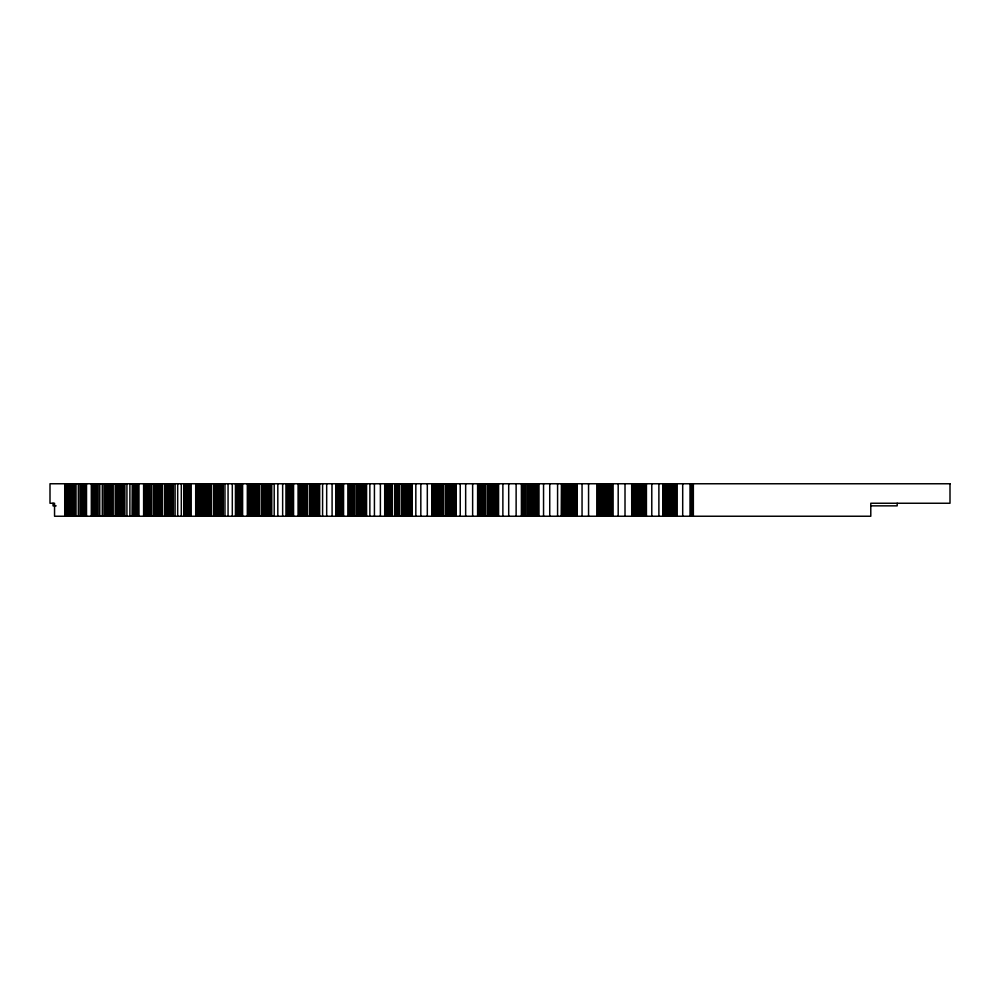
<?xml version="1.0" encoding="UTF-8"?>
<svg xmlns="http://www.w3.org/2000/svg" width="1000" height="1000" viewBox="0 0 1000 1000"><rect width="100%" height="100%" fill="white"/><g stroke="black" fill="none" stroke-linecap="round" stroke-linejoin="round"><path stroke-width="1.5" d="M56.15 505.85L53.038 505.85L53.038 503.25M870.788 505.85L897.188 505.85L897.188 503.25M693.35 483.762L693.35 516.237M692.75 483.762L692.75 516.237M692.463 483.762L692.463 516.237M692.212 483.762L692.212 516.237M691.812 483.762L692 516.237M691.675 483.762L691.675 516.237M691.462 483.762L691.5 516.237M690.025 483.762L690.025 516.237M682.7 483.762L682.7 516.237M677.125 483.762L677.125 516.237M676.325 483.762L676.325 516.237M675.837 483.762L675.837 516.237M675.325 483.762L675.325 516.237M674.8 483.762L674.8 516.237M674.262 483.762L674.262 516.237M673.725 483.762L673.725 516.237M673.175 483.762L673.175 516.237M672.625 483.762L672.625 516.237M672.062 483.762L672.062 516.237M671.513 483.762L671.513 516.237M670.962 483.762L670.962 516.237M670.425 483.762L670.425 516.237M669.9 483.762L669.9 516.237M669.375 483.762L669.375 516.237M668.863 483.762L668.863 516.237M668.375 483.762L668.375 516.237M667.913 483.762L667.913 516.237M667.463 483.762L667.463 516.237M667.038 483.762L667.038 516.237M666.637 483.762L666.637 516.237M666.263 483.762L666.263 516.237M665.913 483.762L665.913 516.237M664.587 483.762L664.587 516.237M664.262 483.762L664.262 516.237M663.988 483.762L663.988 516.237M663.737 483.762L663.737 516.237M663.512 483.762L663.512 516.237M663.375 483.762L663.337 516.237M663.225 483.762L663.1 516.237M663.025 483.762L662.975 516.237M658.888 483.762L658.888 516.237M651.787 483.762L651.787 516.237M646.425 483.762L646.425 516.237M645.65 483.762L645.65 516.237M645.175 483.762L645.175 516.237M644.688 483.762L644.688 516.237M644.175 483.762L644.175 516.237M643.65 483.762L643.65 516.237M643.125 483.762L643.125 516.237M642.575 483.762L642.575 516.237M642.025 483.762L642.025 516.237M641.475 483.762L641.475 516.237M640.925 483.762L640.925 516.237M640.375 483.762L640.375 516.237M639.825 483.762L639.825 516.237M639.275 483.762L639.275 516.237M638.75 483.762L638.75 516.237M638.225 483.762L638.225 516.237M637.725 483.762L637.725 516.237M637.238 483.762L637.238 516.237M636.763 483.762L636.763 516.237M636.312 483.762L636.312 516.237M635.887 483.762L635.887 516.237M635.487 483.762L635.487 516.237M635.112 483.762L635.112 516.237M633.663 483.762L633.663 516.237M633.312 483.762L633.312 516.237M633 483.762L633 516.237M632.712 483.762L632.712 516.237M632.463 483.762L632.463 516.237M632.275 483.762L632.238 516.237M632.062 483.762L632.087 516.237M631.938 483.762L631.825 516.237M631.7 483.762L631.737 516.237M625.013 483.762L625.013 516.237M618.188 483.762L618.188 516.237M613.05 483.762L613.05 516.237M612.312 483.762L612.312 516.237M611.862 483.762L611.862 516.237M611.388 483.762L611.388 516.237M610.887 483.762L610.887 516.237M610.388 483.762L610.388 516.237M609.862 483.762L609.862 516.237M609.325 483.762L609.325 516.237M608.787 483.762L608.787 516.237M608.237 483.762L608.237 516.237M607.688 483.762L607.688 516.237M607.125 483.762L607.125 516.237M606.575 483.762L606.575 516.237M606.025 483.762L606.025 516.237M605.487 483.762L605.487 516.237M604.95 483.762L604.95 516.237M604.438 483.762L604.438 516.237M603.925 483.762L603.925 516.237M603.438 483.762L603.438 516.237M602.962 483.762L602.962 516.237M602.513 483.762L602.513 516.237M602.087 483.762L602.087 516.237M601.688 483.762L601.688 516.237M600.125 483.762L600.125 516.237M599.75 483.762L599.75 516.237M599.4 483.762L599.4 516.237M599.087 483.762L599.087 516.237M598.8 483.762L598.8 516.237M598.55 483.762L598.55 516.237M598.325 483.762L598.35 516.237M598.15 483.762L598.162 516.237M598.013 516.237L597.888 483.762L597.812 516.237M596.8 483.762L596.8 516.237M588.562 483.762L588.562 516.237M582.05 483.762L582.05 516.237M577.163 483.762L577.163 516.237M576.475 483.762L576.475 516.237M576.038 483.762L576.038 516.237M575.588 483.762L575.588 516.237M575.112 483.762L575.112 516.237M574.612 483.762L574.612 516.237M574.113 483.762L574.113 516.237M573.587 483.762L573.587 516.237M573.05 483.762L573.05 516.237M572.513 483.762L572.513 516.237M571.962 483.762L571.962 516.237M571.413 483.762L571.413 516.237M570.85 483.762L570.85 516.237M570.3 483.762L570.3 516.237M569.75 483.762L569.75 516.237M569.212 483.762L569.212 516.237M568.675 483.762L568.675 516.237M568.162 483.762L568.162 516.237M567.65 483.762L567.65 516.237M567.163 483.762L567.163 516.237M566.688 483.762L566.688 516.237M566.237 483.762L566.237 516.237M565.812 483.762L565.812 516.237M564.138 483.762L564.138 516.237M563.737 483.762L563.737 516.237M563.362 483.762L563.362 516.237M563.013 483.762L563.013 516.237M562.7 483.762L562.7 516.237M562.413 483.762L562.413 516.237M562.15 483.762L562.15 516.237M561.938 483.762L561.938 516.237M561.75 483.762L561.6 516.237M561.425 483.762L561.388 516.237M557.587 483.762L557.587 516.237M549.738 483.762L549.738 516.237M543.55 483.762L543.55 516.237M538.938 483.762L538.938 516.237M538.288 483.762L538.288 516.237M537.888 483.762L537.888 516.237M537.45 483.762L537.45 516.237M537 483.762L537 516.237M536.525 483.762L536.525 516.237M536.038 483.762L536.038 516.237M535.525 483.762L535.525 516.237M535 483.762L535 516.237M534.475 483.762L534.475 516.237M533.925 483.762L533.925 516.237M533.375 483.762L533.375 516.237M532.825 483.762L532.825 516.237M532.275 483.762L532.275 516.237M531.725 483.762L531.725 516.237M531.175 483.762L531.175 516.237M530.625 483.762L530.625 516.237M530.1 483.762L530.1 516.237M529.575 483.762L529.575 516.237M529.075 483.762L529.075 516.237M528.575 483.762L528.575 516.237M528.112 483.762L528.112 516.237M527.65 483.762L527.65 516.237M525.887 483.762L525.887 516.237M525.45 483.762L525.45 516.237M525.05 483.762L525.05 516.237M524.675 483.762L524.675 516.237M524.325 483.762L524.325 516.237M524.012 483.762L524.012 516.237M523.725 483.762L523.725 516.237M523.475 483.762L523.462 516.237M523.35 483.762L523.35 516.237M523.062 483.762L523.075 516.237M522.925 483.762L522.913 516.237M522.8 483.762L522.688 516.237M522.525 483.762L522.525 516.237M522.137 483.762L522.137 516.237M521.763 483.762L521.763 516.237M521.4 483.762L521.4 516.237M516.125 483.762L516.125 516.237M508.7 483.762L508.7 516.237M502.875 483.762L502.875 516.237M498.575 483.762L498.575 516.237M497.962 483.762L497.962 516.237M497.587 483.762L497.587 516.237M497.188 483.762L497.188 516.237M496.75 483.762L496.75 516.237M496.3 483.762L496.3 516.237M495.825 483.762L495.825 516.237M495.337 483.762L495.337 516.237M494.825 483.762L494.825 516.237M494.3 483.762L494.3 516.237M493.775 483.762L493.775 516.237M493.225 483.762L493.225 516.237M492.675 483.762L492.675 516.237M492.125 483.762L492.125 516.237M491.575 483.762L491.575 516.237M491.025 483.762L491.025 516.237M490.475 483.762L490.475 516.237M489.925 483.762L489.925 516.237M489.4 483.762L489.4 516.237M488.875 483.762L488.875 516.237M488.375 483.762L488.375 516.237M487.875 483.762L487.875 516.237M487.4 483.762L487.4 516.237M485.55 483.762L485.55 516.237M485.087 483.762L485.087 516.237M484.663 483.762L484.663 516.237M484.263 483.762L484.263 516.237M483.875 483.762L483.875 516.237M483.537 483.762L483.537 516.237M483.212 483.762L483.212 516.237M482.925 483.762L482.925 516.237M482.675 483.762L482.675 516.237M482.45 483.762L482.45 516.237M482 483.762L481.925 516.237M481.637 483.762L481.637 516.237M481.2 483.762L481.2 516.237M480.763 483.762L480.763 516.237M480.325 483.762L480.325 516.237M479.9 483.762L479.9 516.237M479.487 483.762L479.487 516.237M479.087 483.762L479.087 516.237M478.688 483.762L478.688 516.237M478.312 483.762L478.312 516.237M477.95 483.762L477.95 516.237M477.612 483.762L477.612 516.237M472.638 483.762L472.638 516.237M465.662 483.762L465.662 516.237M460.238 483.762L460.238 516.237M456.25 483.762L456.25 516.237M455.7 483.762L455.7 516.237M455.35 483.762L455.35 516.237M454.963 483.762L454.963 516.237M454.562 483.762L454.562 516.237M454.125 483.762L454.125 516.237M453.675 483.762L453.675 516.237M453.2 483.762L453.2 516.237M452.713 483.762L452.713 516.237M452.2 483.762L452.2 516.237M451.688 483.762L451.688 516.237M451.15 483.762L451.15 516.237M450.613 483.762L450.613 516.237M450.062 483.762L450.062 516.237M449.513 483.762L449.513 516.237M448.95 483.762L448.95 516.237M448.4 483.762L448.4 516.237M447.85 483.762L447.85 516.237M447.312 483.762L447.312 516.237M446.775 483.762L446.775 516.237M446.262 483.762L446.262 516.237M445.75 483.762L445.75 516.237M445.262 483.762L445.262 516.237M443.312 483.762L443.312 516.237M442.837 483.762L442.837 516.237M442.388 483.762L442.388 516.237M441.962 483.762L441.962 516.237M441.55 483.762L441.55 516.237M441.175 483.762L441.175 516.237M440.825 483.762L440.825 516.237M440.513 483.762L440.513 516.237M440.213 483.762L440.213 516.237M439.963 483.762L439.963 516.237M439.738 483.762L439.738 516.237M439.55 483.762L439.55 516.237M439.4 483.762L439.4 516.237M439.288 483.762L439.175 516.237M438.925 483.762L438.925 516.237M438.512 483.762L438.512 516.237M438.075 483.762L438.075 516.237M437.638 483.762L437.638 516.237M437.2 483.762L437.2 516.237M436.763 483.762L436.763 516.237M436.312 483.762L436.312 516.237M435.875 483.762L435.875 516.237M435.438 483.762L435.438 516.237M435.012 483.762L435.012 516.237M434.588 483.762L434.588 516.237M434.162 483.762L434.162 516.237M433.762 483.762L433.762 516.237M433.375 483.762L433.375 516.237M433 483.762L433 516.237M432.638 483.762L432.638 516.237M432.3 483.762L432.3 516.237M431.975 483.762L431.975 516.237M427.312 483.762L427.312 516.237M420.825 483.762L420.825 516.237M415.825 483.762L415.825 516.237M412.175 483.762L412.175 516.237M411.675 483.762L411.675 516.237M411.362 483.762L411.362 516.237M411.012 483.762L411.012 516.237M410.625 483.762L410.625 516.237M410.225 483.762L410.225 516.237M409.8 483.762L409.8 516.237M409.35 483.762L409.35 516.237M408.875 483.762L408.875 516.237M408.375 483.762L408.375 516.237M407.875 483.762L407.875 516.237M407.35 483.762L407.35 516.237M406.812 483.762L406.812 516.237M406.275 483.762L406.275 516.237M405.725 483.762L405.725 516.237M405.175 483.762L405.175 516.237M404.625 483.762L404.625 516.237M404.075 483.762L404.075 516.237M403.525 483.762L403.525 516.237M402.975 483.762L402.975 516.237M402.45 483.762L402.45 516.237M401.925 483.762L401.925 516.237M401.413 483.762L401.413 516.237M399.4 483.762L399.4 516.237M398.913 483.762L398.913 516.237M398.438 483.762L398.438 516.237M397.987 483.762L397.987 516.237M397.55 483.762L397.55 516.237M397.15 483.762L397.15 516.237M396.775 483.762L396.775 516.237M396.413 483.762L396.413 516.237M396.1 483.762L396.1 516.237M395.812 483.762L395.812 516.237M395.55 483.762L395.55 516.237M395.4 483.762L395.4 516.237M395.325 483.762L395.15 516.237M394.988 483.762L394.975 516.237M394.762 483.762L394.762 516.237M392.375 483.762L392.375 516.237M391.962 483.762L391.962 516.237M391.538 483.762L391.538 516.237M391.112 483.762L391.112 516.237M390.675 483.762L390.675 516.237M390.225 483.762L390.225 516.237M389.787 483.762L389.787 516.237M389.35 483.762L389.35 516.237M388.9 483.762L388.9 516.237M388.462 483.762L388.462 516.237M388.038 483.762L388.038 516.237M387.612 483.762L387.612 516.237M387.2 483.762L387.2 516.237M386.8 483.762L386.8 516.237M386.4 483.762L386.4 516.237M386.025 483.762L386.025 516.237M385.675 483.762L385.675 516.237M385.337 483.762L385.337 516.237M385.012 483.762L385.012 516.237M384.712 483.762L384.712 516.237M380.387 483.762L380.387 516.237M374.425 483.762L374.425 516.237M369.862 483.762L369.862 516.237M366.575 483.762L366.575 516.237M366.125 483.762L366.125 516.237M365.838 483.762L365.838 516.237M365.525 483.762L365.525 516.237M365.175 483.762L365.175 516.237M364.8 483.762L364.8 516.237M364.4 483.762L364.4 516.237M363.963 483.762L363.963 516.237M363.512 483.762L363.512 516.237M363.038 483.762L363.038 516.237M362.55 483.762L362.55 516.237M362.05 483.762L362.05 516.237M361.525 483.762L361.525 516.237M360.988 483.762L360.988 516.237M360.45 483.762L360.45 516.237M359.9 483.762L359.9 516.237M359.35 483.762L359.35 516.237M358.8 483.762L358.8 516.237M358.237 483.762L358.237 516.237M357.7 483.762L357.7 516.237M357.15 483.762L357.15 516.237M356.613 483.762L356.613 516.237M356.1 483.762L356.1 516.237M354.025 483.762L354.025 516.237M353.512 483.762L353.512 516.237M353.025 483.762L353.025 516.237M352.55 483.762L352.55 516.237M352.088 483.762L352.088 516.237M351.662 483.762L351.662 516.237M351.25 483.762L351.25 516.237M350.875 483.762L350.875 516.237M350.525 483.762L350.525 516.237M350.2 483.762L350.2 516.237M349.913 483.762L349.913 516.237M349.663 483.762L349.663 516.237M349.3 483.762L349.438 516.237M349.1 483.762L349.25 516.237M349.075 516.237L348.975 483.762L348.862 516.237M348.512 483.762L348.512 516.237M348.1 483.762L348.1 516.237M343.562 483.762L343.562 516.237M343.137 483.762L343.137 516.237M342.713 483.762L342.713 516.237M342.275 483.762L342.275 516.237M341.838 483.762L341.838 516.237M341.4 483.762L341.4 516.237M340.95 483.762L340.95 516.237M340.513 483.762L340.513 516.237M340.075 483.762L340.075 516.237M339.637 483.762L339.637 516.237M339.225 483.762L339.225 516.237M338.8 483.762L338.8 516.237M338.4 483.762L338.4 516.237M338.013 483.762L338.013 516.237M337.638 483.762L337.638 516.237M337.287 483.762L337.287 516.237M336.938 483.762L336.938 516.237M336.625 483.762L336.625 516.237M336.325 483.762L336.325 516.237M336.05 483.762L336.05 516.237M332.088 483.762L332.088 516.237M326.675 483.762L326.675 516.237M322.587 483.762L322.587 516.237M319.662 483.762L319.662 516.237M319.275 483.762L319.275 516.237M319.025 483.762L319.025 516.237M318.738 483.762L318.738 516.237M318.425 483.762L318.425 516.237M318.075 483.762L318.075 516.237M317.7 483.762L317.7 516.237M317.288 483.762L317.288 516.237M316.863 483.762L316.863 516.237M316.413 483.762L316.413 516.237M315.938 483.762L315.938 516.237M315.45 483.762L315.45 516.237M314.938 483.762L314.938 516.237M314.425 483.762L314.425 516.237M313.888 483.762L313.888 516.237M313.35 483.762L313.35 516.237M312.8 483.762L312.8 516.237M312.25 483.762L312.25 516.237M311.7 483.762L311.7 516.237M311.137 483.762L311.137 516.237M310.587 483.762L310.587 516.237M310.05 483.762L310.05 516.237M309.513 483.762L309.513 516.237M307.387 483.762L307.387 516.237M306.863 483.762L306.863 516.237M306.363 483.762L306.363 516.237M305.863 483.762L305.863 516.237M305.387 483.762L305.387 516.237M304.938 483.762L304.938 516.237M304.513 483.762L304.513 516.237M304.1 483.762L304.1 516.237M303.725 483.762L303.725 516.237M303.363 483.762L303.363 516.237M303.05 483.762L303.05 516.237M302.75 483.762L302.75 516.237M302.462 483.762L302.5 516.237M302.275 483.762L302.262 516.237M302.038 483.762L302.087 516.237M301.938 483.762L301.812 516.237L301.737 483.762M301.512 483.762L301.512 516.237M301.212 483.762L301.212 516.237M300.887 483.762L300.887 516.237M300.55 483.762L300.55 516.237M300.2 483.762L300.2 516.237M299.825 483.762L299.825 516.237M299.438 483.762L299.438 516.237M299.037 483.762L299.037 516.237M298.625 483.762L298.625 516.237M298.2 483.762L298.2 516.237M293.562 483.762L293.562 516.237M293.137 483.762L293.137 516.237M292.7 483.762L292.7 516.237M292.25 483.762L292.25 516.237M291.812 483.762L291.812 516.237M291.375 483.762L291.375 516.237M290.925 483.762L290.925 516.237M290.487 483.762L290.487 516.237M290.062 483.762L290.062 516.237M289.637 483.762L289.637 516.237M289.225 483.762L289.225 516.237M288.825 483.762L288.825 516.237M288.438 483.762L288.438 516.237M288.062 483.762L288.062 516.237M287.7 483.762L287.7 516.237M287.362 483.762L287.362 516.237M287.05 483.762L287.05 516.237M286.75 483.762L286.75 516.237M286.475 483.762L286.475 516.237M286.225 483.762L286.225 516.237M282.65 483.762L282.65 516.237M277.812 483.762L277.812 516.237M274.2 483.762L274.2 516.237M271.675 483.762L271.675 516.237M271.337 483.762L271.337 516.237M271.125 483.762L271.125 516.237M270.875 483.762L270.875 516.237M270.587 483.762L270.587 516.237M270.275 483.762L270.275 516.237M269.925 483.762L269.925 516.237M269.55 483.762L269.55 516.237M269.15 483.762L269.15 516.237M268.712 483.762L268.712 516.237M268.263 483.762L268.263 516.237M267.8 483.762L267.8 516.237M267.3 483.762L267.3 516.237M266.8 483.762L266.8 516.237M266.275 483.762L266.275 516.237M265.75 483.762L265.75 516.237M265.2 483.762L265.2 516.237M264.662 483.762L264.662 516.237M264.1 483.762L264.1 516.237M263.55 483.762L263.55 516.237M263 483.762L263 516.237M262.45 483.762L262.45 516.237M261.913 483.762L261.913 516.237M259.738 483.762L259.738 516.237M259.2 483.762L259.2 516.237M258.688 483.762L258.688 516.237M258.175 483.762L258.175 516.237M257.675 483.762L257.675 516.237M257.2 483.762L257.2 516.237M256.75 483.762L256.75 516.237M256.325 483.762L256.325 516.237M255.912 483.762L255.912 516.237M255.525 483.762L255.525 516.237M255.175 483.762L255.175 516.237M254.85 483.762L254.85 516.237M254.562 483.762L254.562 516.237M254.3 483.762L254.3 516.237M254.088 483.762L253.888 516.237M253.738 483.762L253.738 516.237M253.5 483.762L253.5 516.237M253.312 483.762L253.312 516.237M252.613 483.762L252.463 516.237M252.35 483.762L252.35 516.237M252.025 483.762L252.2 516.237M251.825 483.762L251.825 516.237M251.6 483.762L251.6 516.237M251.337 483.762L251.337 516.237M251.062 483.762L251.062 516.237M250.763 483.762L250.763 516.237M250.45 483.762L250.45 516.237M250.113 483.762L250.113 516.237M249.75 483.762L249.75 516.237M249.375 483.762L249.375 516.237M248.988 483.762L248.988 516.237M248.588 483.762L248.588 516.237M248.175 483.762L248.175 516.237M247.75 483.762L247.75 516.237M247.325 483.762L247.325 516.237M242.613 483.762L242.613 516.237M242.175 483.762L242.175 516.237M241.725 483.762L241.725 516.237M241.287 483.762L241.287 516.237M240.85 483.762L240.85 516.237M240.4 483.762L240.4 516.237M239.963 483.762L239.963 516.237M239.537 483.762L239.537 516.237M239.112 483.762L239.112 516.237M238.7 483.762L238.7 516.237M238.3 483.762L238.3 516.237M237.913 483.762L237.913 516.237M237.537 483.762L237.537 516.237M237.188 483.762L237.188 516.237M236.85 483.762L236.85 516.237M236.525 483.762L236.525 516.237M236.238 483.762L236.238 516.237M235.963 483.762L235.963 516.237M235.712 483.762L235.712 516.237M235.487 483.762L235.487 516.237M232.3 483.762L232.3 516.237M228.062 483.762L228.062 516.237M224.963 483.762L224.963 516.237M222.838 483.762L222.838 516.237M222.562 483.762L222.562 516.237M222.387 483.762L222.387 516.237M222.162 483.762L222.162 516.237M221.912 483.762L221.912 516.237M221.625 483.762L221.625 516.237M221.312 483.762L221.312 516.237M220.963 483.762L220.963 516.237M220.588 483.762L220.588 516.237M220.188 483.762L220.188 516.237M219.762 483.762L219.762 516.237M219.312 483.762L219.312 516.237M218.837 483.762L218.837 516.237M218.35 483.762L218.35 516.237M217.85 483.762L217.85 516.237M217.325 483.762L217.325 516.237M216.8 483.762L216.8 516.237M216.25 483.762L216.25 516.237M215.7 483.762L215.7 516.237M215.15 483.762L215.15 516.237M214.6 483.762L214.6 516.237M214.05 483.762L214.05 516.237M213.5 483.762L213.5 516.237M211.3 483.762L211.3 516.237M210.763 483.762L210.763 516.237M210.225 483.762L210.225 516.237M209.7 483.762L209.7 516.237M209.188 483.762L209.188 516.237M208.7 483.762L208.7 516.237M208.225 483.762L208.225 516.237M207.763 483.762L207.763 516.237M207.338 483.762L207.338 516.237M206.925 483.762L206.925 516.237M206.55 483.762L206.55 516.237M206.188 483.762L206.188 516.237M205.863 483.762L205.863 516.237M205.575 483.762L205.575 516.237M205.312 483.762L205.312 516.237M205.087 483.762L205.087 516.237M204.75 483.762L204.9 516.237M204.55 516.237L204.525 483.762L204.363 516.237M203.762 483.762L203.762 516.237M202.55 483.762L202.55 516.237M201.4 483.762L201.4 516.237M201.312 483.762L201.188 516.237M201.038 483.762L201.038 516.237M200.863 483.762L200.863 516.237M200.662 483.762L200.662 516.237M200.438 483.762L200.438 516.237M200.175 483.762L200.175 516.237M199.9 483.762L199.9 516.237M199.6 483.762L199.6 516.237M199.288 483.762L199.288 516.237M198.938 483.762L198.938 516.237M198.588 483.762L198.588 516.237M198.212 483.762L198.212 516.237M197.825 483.762L197.825 516.237M197.413 483.762L197.413 516.237M197 483.762L197 516.237M196.575 483.762L196.575 516.237M196.15 483.762L196.15 516.237M195.712 483.762L195.712 516.237M190.95 483.762L190.95 516.237M190.5 483.762L190.5 516.237M190.062 483.762L190.062 516.237M189.625 483.762L189.625 516.237M189.175 483.762L189.175 516.237M188.738 483.762L188.738 516.237M188.312 483.762L188.312 516.237M187.887 483.762L187.887 516.237M187.475 483.762L187.475 516.237M187.075 483.762L187.075 516.237M186.688 483.762L186.688 516.237M186.325 483.762L186.325 516.237M185.963 483.762L185.963 516.237M185.625 483.762L185.625 516.237M185.312 483.762L185.312 516.237M185.012 483.762L185.012 516.237M184.737 483.762L184.737 516.237M184.488 483.762L184.488 516.237M184.262 483.762L184.262 516.237M184.075 483.762L184.075 516.237M181.3 483.762L181.3 516.237M177.688 483.762L177.688 516.237M175.1 483.762L175.1 516.237M173.388 483.762L173.388 516.237M173.175 483.762L173.175 516.237M172.85 483.762L173.038 516.237M172.638 483.762L172.638 516.237M172.387 483.762L172.387 516.237M172.1 483.762L172.1 516.237M171.788 483.762L171.788 516.237M171.438 483.762L171.438 516.237M171.062 483.762L171.062 516.237M170.662 483.762L170.662 516.237M170.238 483.762L170.238 516.237M169.788 483.762L169.788 516.237M169.312 483.762L169.312 516.237M168.825 483.762L168.825 516.237M168.325 483.762L168.325 516.237M167.8 483.762L167.8 516.237M167.275 483.762L167.275 516.237M166.725 483.762L166.725 516.237M166.188 483.762L166.188 516.237M165.625 483.762L165.625 516.237M165.075 483.762L165.075 516.237M164.525 483.762L164.525 516.237M162.312 483.762L162.312 516.237M161.762 483.762L161.762 516.237M161.213 483.762L161.213 516.237M160.675 483.762L160.675 516.237M160.162 483.762L160.162 516.237M159.65 483.762L159.65 516.237M159.15 483.762L159.15 516.237M158.675 483.762L158.675 516.237M158.225 483.762L158.225 516.237M157.787 483.762L157.787 516.237M157.375 483.762L157.375 516.237M157 483.762L157 516.237M156.65 483.762L156.65 516.237M156.325 483.762L156.325 516.237M156.025 483.762L156.025 516.237M155.762 483.762L155.762 516.237M155.538 483.762L155.35 516.237M155.2 483.762L155.2 516.237M155 483.762L154.95 516.237M154.913 483.762L154.913 516.237M154.325 483.762L154.325 516.237M153.175 483.762L153.175 516.237M151.287 483.762L151.287 516.237M149.562 483.762L149.675 516.237M149.412 483.762L149.412 516.237M149.238 483.762L149.238 516.237M149.025 483.762L149.025 516.237M148.8 483.762L148.8 516.237M148.55 483.762L148.55 516.237M148.262 483.762L148.262 516.237M147.963 483.762L147.963 516.237M147.65 483.762L147.65 516.237M147.3 483.762L147.3 516.237M146.95 483.762L146.95 516.237M146.575 483.762L146.575 516.237M146.175 483.762L146.175 516.237M145.775 483.762L145.775 516.237M145.363 483.762L145.363 516.237M144.938 483.762L144.938 516.237M144.5 483.762L144.5 516.237M144.062 483.762L144.062 516.237M143.625 483.762L143.625 516.237M138.825 483.762L138.825 516.237M138.387 483.762L138.387 516.237M137.95 483.762L137.95 516.237M137.5 483.762L137.5 516.237M137.075 483.762L137.075 516.237M136.637 483.762L136.637 516.237M136.213 483.762L136.213 516.237M135.8 483.762L135.8 516.237M135.4 483.762L135.4 516.237M135.025 483.762L135.025 516.237M134.65 483.762L134.65 516.237M134.288 483.762L134.288 516.237M133.963 483.762L133.963 516.237M133.637 483.762L133.637 516.237M133.35 483.762L133.35 516.237M133.075 483.762L133.075 516.237M132.825 483.762L132.825 516.237M132.6 483.762L132.6 516.237M132.413 483.762L132.238 516.237M129.9 483.762L129.9 516.237M126.925 483.762L126.925 516.237M124.875 483.762L124.875 516.237M123.575 483.762L123.575 516.237M123.425 483.762L123.312 516.237M123.175 483.762L123.175 516.237M123 483.762L123 516.237M122.775 483.762L122.775 516.237M122.525 483.762L122.525 516.237M122.25 483.762L122.25 516.237M121.925 483.762L121.925 516.237M121.587 483.762L121.587 516.237M121.213 483.762L121.213 516.237M120.812 483.762L120.812 516.237M120.388 483.762L120.388 516.237M119.938 483.762L119.938 516.237M119.462 483.762L119.462 516.237M118.975 483.762L118.975 516.237M118.475 483.762L118.475 516.237M117.95 483.762L117.95 516.237M117.425 483.762L117.425 516.237M116.875 483.762L116.875 516.237M116.337 483.762L116.337 516.237M115.775 483.762L115.775 516.237M115.225 483.762L115.225 516.237M113 483.762L113 516.237M112.45 483.762L112.45 516.237M111.9 483.762L111.9 516.237M111.35 483.762L111.35 516.237M110.825 483.762L110.825 516.237M110.3 483.762L110.3 516.237M109.787 483.762L109.787 516.237M109.288 483.762L109.288 516.237M108.812 483.762L108.812 516.237M108.362 483.762L108.362 516.237M107.925 483.762L107.925 516.237M107.513 483.762L107.513 516.237M107.137 483.762L107.137 516.237M106.775 483.762L106.775 516.237M106.45 483.762L106.45 516.237M106.163 483.762L106.163 516.237M105.9 483.762L105.9 516.237M105.675 483.762L105.675 516.237M105.475 483.762L105.475 516.237M105.325 483.762L105.2 516.237M105.125 483.762L105.013 516.237M104 483.762L104 516.237M102.3 483.762L102.3 516.237M99.763 483.762L99.763 516.237M97.713 483.762L97.713 516.237M97.562 483.762L97.562 516.237M97.375 483.762L97.375 516.237M97.175 483.762L97.175 516.237M96.938 483.762L96.938 516.237M96.688 483.762L96.688 516.237M96.412 483.762L96.412 516.237M96.112 483.762L96.112 516.237M95.787 483.762L95.787 516.237M95.438 483.762L95.438 516.237M95.087 483.762L95.087 516.237M94.712 483.762L94.712 516.237M94.312 483.762L94.312 516.237M93.912 483.762L93.912 516.237M93.5 483.762L93.5 516.237M93.075 483.762L93.075 516.237M92.638 483.762L92.638 516.237M92.2 483.762L92.2 516.237M91.762 483.762L91.762 516.237M91.325 483.762L91.325 516.237M86.512 483.762L86.512 516.237M86.075 483.762L86.075 516.237M85.638 483.762L85.638 516.237M85.2 483.762L85.2 516.237M84.763 483.762L84.763 516.237M84.35 483.762L84.35 516.237M83.938 483.762L83.938 516.237M83.537 483.762L83.537 516.237M83.15 483.762L83.15 516.237M82.775 483.762L82.775 516.237M82.425 483.762L82.425 516.237M82.088 483.762L82.088 516.237M81.775 483.762L81.775 516.237M81.487 483.762L81.487 516.237M81.213 483.762L81.213 516.237M80.962 483.762L80.962 516.237M80.738 483.762L80.738 516.237M80.55 516.237L80.375 483.762L80.237 516.237M78.338 483.762L78.338 516.237M76.013 483.762L76.013 516.237M74.5 483.762L74.5 516.237M73.55 516.237L73.475 483.762L73.375 516.237M73.225 483.762L73.225 516.237M73.05 483.762L73.05 516.237M72.838 483.762L72.838 516.237M72.588 483.762L72.588 516.237M72.3 483.762L72.3 516.237M71.988 483.762L71.988 516.237M71.65 483.762L71.65 516.237M71.275 483.762L71.275 516.237M70.875 483.762L70.875 516.237M70.45 483.762L70.45 516.237M70 483.762L70 516.237M69.525 483.762L69.525 516.237M69.037 483.762L69.037 516.237M68.537 483.762L68.537 516.237M68.012 483.762L68.012 516.237M67.487 483.762L67.487 516.237M66.938 483.762L66.938 516.237M66.4 483.762L66.4 516.237M65.85 483.762L65.85 516.237M64.737 483.762L64.737 516.237M950 483.762L50 483.762L50 503.25L54.55 503.25L54.55 516.237L870.788 516.237L870.788 503.25L950 503.25L950 483.762M482.262 516.237L482.262 483.762L482.113 516.237"/></g></svg>
